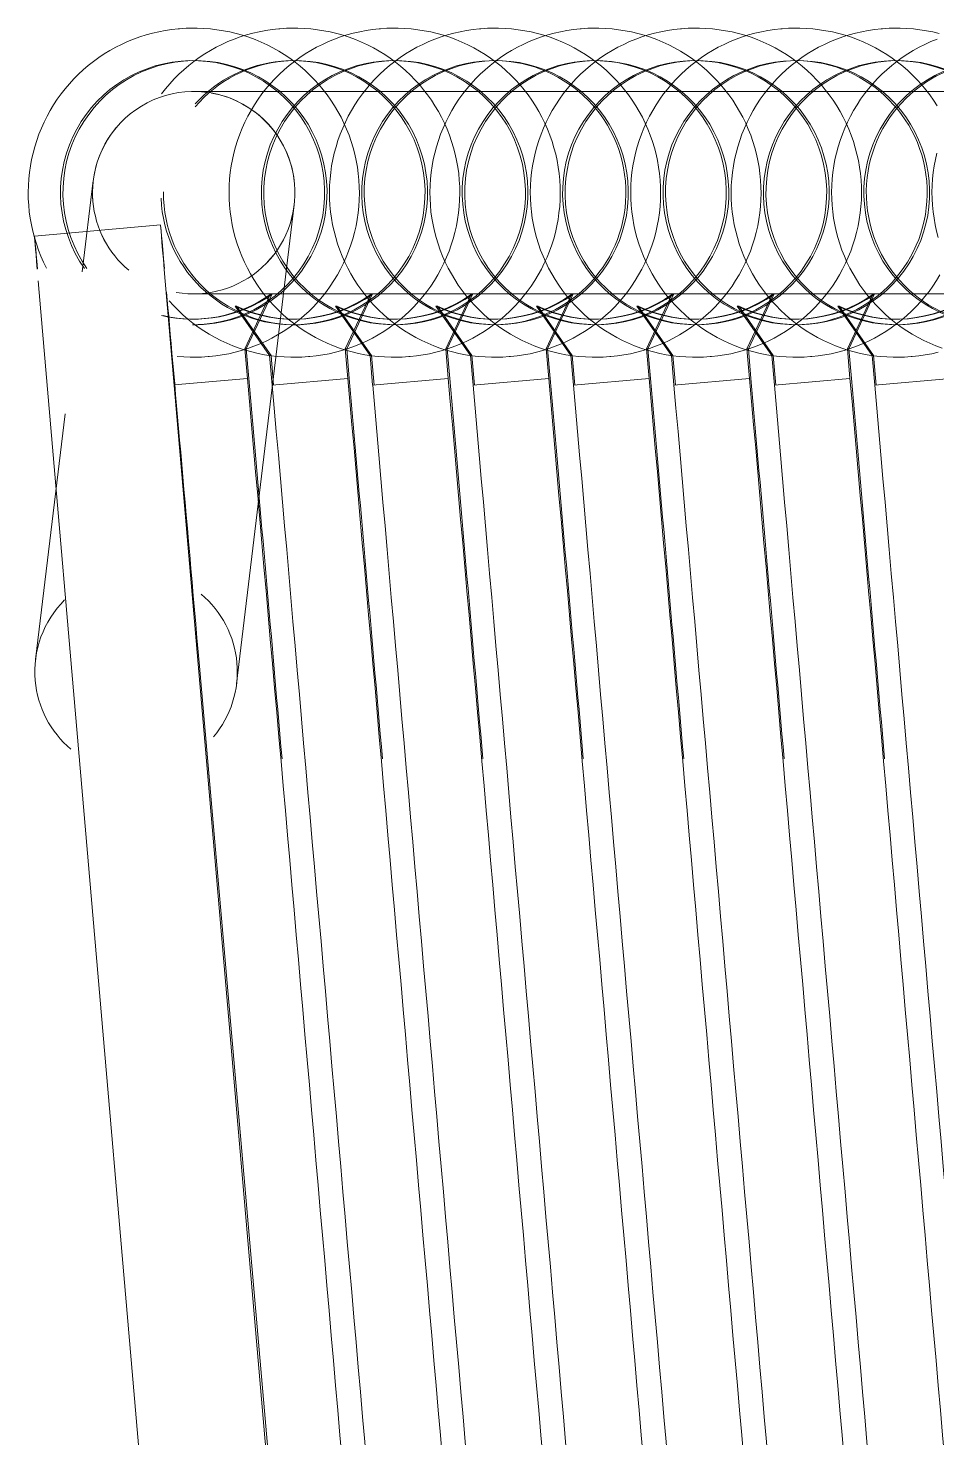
# Model space of a CAD drawing. Header units: metres. Extents: x 4238 to 4687, y -1 to 29.
# Drawn here: x 4322.8774 to 4322.9133, y 16.8754 to 16.9311 of the extents above; entities that cross this region are included whole.
import ezdxf

# ---------------------------------------------------------------- set-up
doc = ezdxf.new("R2010")
doc.units = ezdxf.units.M
doc.layers.add('Q-SPCQ', color=91, linetype='Continuous', lineweight=5)

# ---------------------------------------------------------------- blocks, each defined once
blk = doc.blocks.new('Static Line_Sayfa_Metal Deck_Pan Mount - Up to 15 _ pitch - Max 2 Users-1847625-SECTION - GRIDS C4-C5')
at = {"layer": 'Q-SPCQ'}
for p, q in [((4322.883984, 16.931147), (4322.883896, 16.931147)), ((4322.887952, 16.931147), (4322.887864, 16.931147)), ((4322.891921, 16.931147), (4322.891833, 16.931147)), ((4322.895889, 16.931147), (4322.895801, 16.931147)), ((4322.899857, 16.931147), (4322.899769, 16.931147)), ((4322.903826, 16.931147), (4322.903738, 16.931147)), ((4322.907794, 16.931147), (4322.907706, 16.931147)), ((4322.911762, 16.931147), (4322.911675, 16.931147)), ((4322.93553, 16.928647), (4322.883939, 16.928647)), ((4322.879969, 16.925126), (4322.879534, 16.921523)), ((4322.88563, 16.905241), (4322.887911, 16.924168)), ((4322.882626, 16.923371), (4322.877645, 16.922935)), ((4322.882775, 16.921606), (4322.886747, 16.875448)), ((4322.881766, 16.875012), (4322.877794, 16.92117)), ((4322.883939, 16.920647), (4322.93553, 16.920647)), ((4322.885958, 16.918474), (4322.886962, 16.920628)), ((4322.887018, 16.920628), (4322.886013, 16.918474)), ((4322.887018, 16.920628), (4322.886962, 16.920628)), ((4322.889926, 16.918474), (4322.890931, 16.920628)), ((4322.890986, 16.920628), (4322.889982, 16.918474)), ((4322.890986, 16.920628), (4322.890931, 16.920628)), ((4322.893895, 16.918474), (4322.894899, 16.920628)), ((4322.894954, 16.920628), (4322.89395, 16.918474)), ((4322.894954, 16.920628), (4322.894899, 16.920628)), ((4322.897863, 16.918474), (4322.898867, 16.920628)), ((4322.898923, 16.920628), (4322.897919, 16.918474)), ((4322.898923, 16.920628), (4322.898867, 16.920628)), ((4322.901831, 16.918474), (4322.902836, 16.920628)), ((4322.902891, 16.920628), (4322.901887, 16.918474)), ((4322.902891, 16.920628), (4322.902836, 16.920628)), ((4322.9058, 16.918474), (4322.906804, 16.920628)), ((4322.90686, 16.920628), (4322.905855, 16.918474)), ((4322.90686, 16.920628), (4322.906804, 16.920628)), ((4322.909768, 16.918474), (4322.910773, 16.920628)), ((4322.910828, 16.920628), (4322.909824, 16.918474)), ((4322.910828, 16.920628), (4322.910773, 16.920628)), ((4322.885575, 16.920159), (4322.886938, 16.918212)), ((4322.88563, 16.920159), (4322.885575, 16.920159)), ((4322.886993, 16.918212), (4322.88563, 16.920159)), ((4322.889543, 16.920159), (4322.890906, 16.918212)), ((4322.889598, 16.920159), (4322.889543, 16.920159)), ((4322.890962, 16.918212), (4322.889598, 16.920159)), ((4322.893511, 16.920159), (4322.894875, 16.918212)), ((4322.893567, 16.920159), (4322.893511, 16.920159)), ((4322.89493, 16.918212), (4322.893567, 16.920159)), ((4322.89748, 16.920159), (4322.898843, 16.918212)), ((4322.897535, 16.920159), (4322.89748, 16.920159)), ((4322.898898, 16.918212), (4322.897535, 16.920159)), ((4322.901448, 16.920159), (4322.902811, 16.918212)), ((4322.901504, 16.920159), (4322.901448, 16.920159)), ((4322.902867, 16.918212), (4322.901504, 16.920159)), ((4322.905417, 16.920159), (4322.90678, 16.918212)), ((4322.905472, 16.920159), (4322.905417, 16.920159)), ((4322.906835, 16.918212), (4322.905472, 16.920159)), ((4322.909385, 16.920159), (4322.910748, 16.918212)), ((4322.90944, 16.920159), (4322.909385, 16.920159)), ((4322.910803, 16.918212), (4322.90944, 16.920159)), ((4322.883896, 16.918147), (4322.883984, 16.918147)), ((4322.88606, 16.917306), (4322.885958, 16.918474)), ((4322.886013, 16.918474), (4322.885958, 16.918474)), ((4322.886013, 16.918474), (4322.886115, 16.917306)), ((4322.886938, 16.918212), (4322.88704, 16.917045)), ((4322.886993, 16.918212), (4322.886938, 16.918212)), ((4322.887095, 16.917045), (4322.886993, 16.918212)), ((4322.887864, 16.918147), (4322.887952, 16.918147)), ((4322.890028, 16.917306), (4322.889926, 16.918474)), ((4322.889982, 16.918474), (4322.889926, 16.918474)), ((4322.889982, 16.918474), (4322.890084, 16.917306)), ((4322.890906, 16.918212), (4322.891008, 16.917045)), ((4322.890962, 16.918212), (4322.890906, 16.918212)), ((4322.891064, 16.917045), (4322.890962, 16.918212)), ((4322.891833, 16.918147), (4322.891921, 16.918147)), ((4322.893997, 16.917306), (4322.893895, 16.918474)), ((4322.89395, 16.918474), (4322.893895, 16.918474)), ((4322.89395, 16.918474), (4322.894052, 16.917306)), ((4322.894875, 16.918212), (4322.894977, 16.917045)), ((4322.89493, 16.918212), (4322.894875, 16.918212)), ((4322.895032, 16.917045), (4322.89493, 16.918212)), ((4322.895801, 16.918147), (4322.895889, 16.918147)), ((4322.897965, 16.917306), (4322.897863, 16.918474)), ((4322.897919, 16.918474), (4322.897863, 16.918474)), ((4322.897919, 16.918474), (4322.898021, 16.917306)), ((4322.898843, 16.918212), (4322.898945, 16.917045)), ((4322.898898, 16.918212), (4322.898843, 16.918212)), ((4322.899, 16.917045), (4322.898898, 16.918212)), ((4322.899769, 16.918147), (4322.899857, 16.918147)), ((4322.901934, 16.917306), (4322.901831, 16.918474)), ((4322.901887, 16.918474), (4322.901831, 16.918474)), ((4322.901887, 16.918474), (4322.901989, 16.917306)), ((4322.902811, 16.918212), (4322.902913, 16.917045)), ((4322.902867, 16.918212), (4322.902811, 16.918212)), ((4322.902969, 16.917045), (4322.902867, 16.918212)), ((4322.903738, 16.918147), (4322.903826, 16.918147)), ((4322.905902, 16.917306), (4322.9058, 16.918474)), ((4322.905855, 16.918474), (4322.9058, 16.918474)), ((4322.905855, 16.918474), (4322.905957, 16.917306)), ((4322.90678, 16.918212), (4322.906882, 16.917045)), ((4322.906835, 16.918212), (4322.90678, 16.918212)), ((4322.906937, 16.917045), (4322.906835, 16.918212)), ((4322.907706, 16.918147), (4322.907794, 16.918147)), ((4322.90987, 16.917306), (4322.909768, 16.918474)), ((4322.909824, 16.918474), (4322.909768, 16.918474)), ((4322.909824, 16.918474), (4322.909926, 16.917306)), ((4322.910748, 16.918212), (4322.91085, 16.917045)), ((4322.910803, 16.918212), (4322.910748, 16.918212)), ((4322.910906, 16.917045), (4322.910803, 16.918212)), ((4322.911675, 16.918147), (4322.911762, 16.918147)), ((4322.883166, 16.917053), (4322.88606, 16.917306)), ((4322.88704, 16.917045), (4322.890028, 16.917306)), ((4322.891008, 16.917045), (4322.893997, 16.917306)), ((4322.894977, 16.917045), (4322.897965, 16.917306)), ((4322.898945, 16.917045), (4322.901934, 16.917306)), ((4322.902913, 16.917045), (4322.905902, 16.917306)), ((4322.906882, 16.917045), (4322.90987, 16.917306)), ((4322.91085, 16.917045), (4322.913839, 16.917306)), ((4322.878857, 16.915904), (4322.877688, 16.906198)), ((4322.888564, 16.855629), (4322.884163, 16.905937))]:
    blk.add_line(p, q, dxfattribs=at)
at = {"layer": 'Q-SPCQ', "flags": 128}
for points in [[(4322.883329, 16.931122), (4322.883071, 16.931094), (4322.882814, 16.931056), (4322.882558, 16.931008), (4322.882305, 16.930949), (4322.882054, 16.930881), (4322.881806, 16.930802), (4322.881562, 16.930714), (4322.881321, 16.930615), (4322.881085, 16.930508), (4322.880853, 16.930391), (4322.880625, 16.930264), (4322.880403, 16.930129), (4322.880187, 16.929985), (4322.879976, 16.929832), (4322.879772, 16.929671), (4322.879574, 16.929502), (4322.879384, 16.929326), (4322.8792, 16.929142), (4322.879024, 16.92895), (4322.878856, 16.928752), (4322.878696, 16.928547), (4322.878544, 16.928336), (4322.878401, 16.928119), (4322.878266, 16.927897), (4322.878141, 16.927669), (4322.878025, 16.927436), (4322.877918, 16.927199), (4322.877821, 16.926958), (4322.877733, 16.926713), (4322.877655, 16.926465), (4322.877588, 16.926214), (4322.87753, 16.925961), (4322.877483, 16.925705), (4322.877445, 16.925448), (4322.877419, 16.925189), (4322.877402, 16.92493), (4322.877396, 16.92467), (4322.8774, 16.92441), (4322.877415, 16.92415), (4322.87744, 16.923892), (4322.877475, 16.923634), (4322.877521, 16.923378), (4322.877577, 16.923124), (4322.877643, 16.922873), (4322.877719, 16.922624), (4322.877805, 16.922379), (4322.8779, 16.922137), (4322.878005, 16.921899), (4322.87812, 16.921666)], [(4322.887298, 16.931122), (4322.887039, 16.931094), (4322.886782, 16.931056), (4322.886527, 16.931008), (4322.886273, 16.930949), (4322.886023, 16.930881), (4322.885775, 16.930802), (4322.88553, 16.930714), (4322.88529, 16.930615), (4322.885053, 16.930508), (4322.884821, 16.930391), (4322.884594, 16.930264), (4322.884372, 16.930129), (4322.884155, 16.929985), (4322.883945, 16.929832), (4322.88374, 16.929671), (4322.883543, 16.929502), (4322.883352, 16.929326), (4322.883169, 16.929142), (4322.882993, 16.92895), (4322.882825, 16.928752), (4322.882664, 16.928547)], [(4322.883896, 16.931147), (4322.883636, 16.931142), (4322.883376, 16.931126), (4322.883329, 16.931122)], [(4322.88455, 16.918172), (4322.884809, 16.9182), (4322.885066, 16.918238), (4322.885321, 16.918286), (4322.885575, 16.918345), (4322.885825, 16.918413), (4322.886073, 16.918492), (4322.886318, 16.918581), (4322.886558, 16.918679), (4322.886795, 16.918786), (4322.887027, 16.918904), (4322.887254, 16.91903), (4322.887476, 16.919165), (4322.887693, 16.919309), (4322.887903, 16.919462), (4322.888108, 16.919623), (4322.888305, 16.919792), (4322.888496, 16.919968), (4322.888679, 16.920152), (4322.888855, 16.920344), (4322.889024, 16.920542), (4322.889184, 16.920747), (4322.889335, 16.920958), (4322.889479, 16.921175), (4322.889613, 16.921397), (4322.889739, 16.921625), (4322.889855, 16.921858), (4322.889962, 16.922095), (4322.890059, 16.922336), (4322.890147, 16.922581), (4322.890224, 16.922829), (4322.890292, 16.92308), (4322.89035, 16.923333), (4322.890397, 16.923589), (4322.890434, 16.923846), (4322.890461, 16.924105), (4322.890478, 16.924364), (4322.890484, 16.924624), (4322.890479, 16.924884), (4322.890465, 16.925144), (4322.89044, 16.925402), (4322.890404, 16.92566), (4322.890359, 16.925916), (4322.890303, 16.92617), (4322.890237, 16.926421), (4322.890161, 16.92667), (4322.890075, 16.926915), (4322.88998, 16.927157), (4322.889874, 16.927395), (4322.88976, 16.927628), (4322.889636, 16.927857), (4322.889503, 16.92808), (4322.889361, 16.928298), (4322.889211, 16.92851), (4322.889052, 16.928716), (4322.888886, 16.928916), (4322.888711, 16.929108), (4322.888529, 16.929294), (4322.888339, 16.929472), (4322.888143, 16.929642), (4322.88794, 16.929805), (4322.88773, 16.929959), (4322.887515, 16.930104), (4322.887294, 16.930241), (4322.887068, 16.930369), (4322.886836, 16.930488), (4322.8866, 16.930597), (4322.88636, 16.930697), (4322.886117, 16.930787), (4322.885869, 16.930868), (4322.885619, 16.930938), (4322.885366, 16.930998), (4322.885111, 16.931049), (4322.884854, 16.931088), (4322.884596, 16.931118), (4322.884337, 16.931137), (4322.884077, 16.931146), (4322.883984, 16.931147)], [(4322.891266, 16.931122), (4322.891008, 16.931094), (4322.89075, 16.931056), (4322.890495, 16.931008), (4322.890242, 16.930949), (4322.889991, 16.930881), (4322.889743, 16.930802), (4322.889499, 16.930714), (4322.889258, 16.930615), (4322.889021, 16.930508), (4322.888789, 16.930391), (4322.888562, 16.930264), (4322.88834, 16.930129), (4322.888124, 16.929985), (4322.887913, 16.929832), (4322.887709, 16.929671), (4322.887511, 16.929502), (4322.887321, 16.929326), (4322.887137, 16.929142), (4322.886961, 16.92895), (4322.886793, 16.928752), (4322.886633, 16.928547), (4322.886481, 16.928336), (4322.886338, 16.928119), (4322.886203, 16.927897), (4322.886078, 16.927669), (4322.885962, 16.927436), (4322.885855, 16.927199), (4322.885757, 16.926958), (4322.88567, 16.926713), (4322.885592, 16.926465), (4322.885524, 16.926214), (4322.885467, 16.925961), (4322.885419, 16.925705), (4322.885382, 16.925448), (4322.885355, 16.925189), (4322.885339, 16.92493), (4322.885333, 16.92467), (4322.885337, 16.92441), (4322.885352, 16.92415), (4322.885377, 16.923892), (4322.885412, 16.923634), (4322.885458, 16.923378), (4322.885514, 16.923124), (4322.885579, 16.922873), (4322.885655, 16.922624), (4322.885741, 16.922379), (4322.885837, 16.922137), (4322.885942, 16.921899), (4322.886057, 16.921666), (4322.88618, 16.921437), (4322.886313, 16.921214), (4322.886455, 16.920996), (4322.886605, 16.920784), (4322.886764, 16.920578), (4322.886931, 16.920378), (4322.887105, 16.920186), (4322.887288, 16.92), (4322.887477, 16.919822), (4322.887674, 16.919652), (4322.887877, 16.91949), (4322.888086, 16.919335), (4322.888301, 16.91919), (4322.888522, 16.919053), (4322.888749, 16.918925), (4322.88898, 16.918806), (4322.889216, 16.918697), (4322.889456, 16.918597), (4322.8897, 16.918507), (4322.889947, 16.918427), (4322.890197, 16.918356), (4322.89045, 16.918296), (4322.890705, 16.918246), (4322.890962, 16.918206), (4322.89122, 16.918176), (4322.89148, 16.918157), (4322.89174, 16.918148), (4322.891833, 16.918147)], [(4322.887864, 16.931147), (4322.887604, 16.931142), (4322.887345, 16.931126), (4322.887298, 16.931122)], [(4322.888519, 16.918172), (4322.888777, 16.9182), (4322.889034, 16.918238), (4322.88929, 16.918286), (4322.889543, 16.918345), (4322.889794, 16.918413), (4322.890042, 16.918492), (4322.890286, 16.918581), (4322.890527, 16.918679), (4322.890763, 16.918786), (4322.890996, 16.918904), (4322.891223, 16.91903), (4322.891445, 16.919165), (4322.891661, 16.919309), (4322.891872, 16.919462), (4322.892076, 16.919623), (4322.892274, 16.919792), (4322.892464, 16.919968), (4322.892648, 16.920152), (4322.892824, 16.920344), (4322.892992, 16.920542), (4322.893152, 16.920747), (4322.893304, 16.920958), (4322.893447, 16.921175), (4322.893582, 16.921397), (4322.893707, 16.921625), (4322.893823, 16.921858), (4322.89393, 16.922095), (4322.894027, 16.922336), (4322.894115, 16.922581), (4322.894193, 16.922829), (4322.89426, 16.92308), (4322.894318, 16.923333), (4322.894365, 16.923589), (4322.894403, 16.923846), (4322.894429, 16.924105), (4322.894446, 16.924364), (4322.894452, 16.924624), (4322.894448, 16.924884), (4322.894433, 16.925144), (4322.894408, 16.925402), (4322.894373, 16.92566), (4322.894327, 16.925916), (4322.894271, 16.92617), (4322.894205, 16.926421), (4322.894129, 16.92667), (4322.894044, 16.926915), (4322.893948, 16.927157), (4322.893843, 16.927395), (4322.893728, 16.927628), (4322.893604, 16.927857), (4322.893471, 16.92808), (4322.89333, 16.928298), (4322.893179, 16.92851), (4322.893021, 16.928716), (4322.892854, 16.928916), (4322.892679, 16.929108), (4322.892497, 16.929294), (4322.892308, 16.929472), (4322.892111, 16.929642), (4322.891908, 16.929805), (4322.891699, 16.929959), (4322.891483, 16.930104), (4322.891262, 16.930241), (4322.891036, 16.930369), (4322.890805, 16.930488), (4322.890569, 16.930597), (4322.890329, 16.930697), (4322.890085, 16.930787), (4322.889838, 16.930868), (4322.889587, 16.930938), (4322.889335, 16.930998), (4322.88908, 16.931049), (4322.888823, 16.931088), (4322.888564, 16.931118), (4322.888305, 16.931137), (4322.888045, 16.931146), (4322.887952, 16.931147)], [(4322.895235, 16.931122), (4322.894976, 16.931094), (4322.894719, 16.931056), (4322.894463, 16.931008), (4322.89421, 16.930949), (4322.893959, 16.930881), (4322.893712, 16.930802), (4322.893467, 16.930714), (4322.893226, 16.930615), (4322.89299, 16.930508), (4322.892758, 16.930391), (4322.89253, 16.930264), (4322.892308, 16.930129), (4322.892092, 16.929985), (4322.891881, 16.929832), (4322.891677, 16.929671), (4322.89148, 16.929502), (4322.891289, 16.929326), (4322.891105, 16.929142), (4322.890929, 16.92895), (4322.890761, 16.928752), (4322.890601, 16.928547), (4322.890449, 16.928336), (4322.890306, 16.928119), (4322.890172, 16.927897), (4322.890046, 16.927669), (4322.88993, 16.927436), (4322.889823, 16.927199), (4322.889726, 16.926958), (4322.889638, 16.926713), (4322.889561, 16.926465), (4322.889493, 16.926214), (4322.889435, 16.925961), (4322.889388, 16.925705), (4322.889351, 16.925448), (4322.889324, 16.925189), (4322.889307, 16.92493), (4322.889301, 16.92467), (4322.889305, 16.92441), (4322.88932, 16.92415), (4322.889345, 16.923892), (4322.88938, 16.923634), (4322.889426, 16.923378), (4322.889482, 16.923124), (4322.889548, 16.922873), (4322.889624, 16.922624), (4322.88971, 16.922379), (4322.889805, 16.922137), (4322.88991, 16.921899), (4322.890025, 16.921666), (4322.890149, 16.921437), (4322.890282, 16.921214), (4322.890423, 16.920996), (4322.890574, 16.920784), (4322.890732, 16.920578), (4322.890899, 16.920378), (4322.891074, 16.920186), (4322.891256, 16.92), (4322.891445, 16.919822), (4322.891642, 16.919652), (4322.891845, 16.91949), (4322.892054, 16.919335), (4322.89227, 16.91919), (4322.892491, 16.919053), (4322.892717, 16.918925), (4322.892948, 16.918806), (4322.893184, 16.918697), (4322.893424, 16.918597), (4322.893668, 16.918507), (4322.893915, 16.918427), (4322.894166, 16.918356), (4322.894419, 16.918296), (4322.894674, 16.918246), (4322.894931, 16.918206), (4322.895189, 16.918176), (4322.895448, 16.918157), (4322.895708, 16.918148), (4322.895801, 16.918147)], [(4322.891833, 16.931147), (4322.891573, 16.931142), (4322.891313, 16.931126), (4322.891266, 16.931122)], [(4322.892487, 16.918172), (4322.892746, 16.9182), (4322.893003, 16.918238), (4322.893258, 16.918286), (4322.893511, 16.918345), (4322.893762, 16.918413), (4322.89401, 16.918492), (4322.894254, 16.918581), (4322.894495, 16.918679), (4322.894732, 16.918786), (4322.894964, 16.918904), (4322.895191, 16.91903), (4322.895413, 16.919165), (4322.89563, 16.919309), (4322.89584, 16.919462), (4322.896044, 16.919623), (4322.896242, 16.919792), (4322.896433, 16.919968), (4322.896616, 16.920152), (4322.896792, 16.920344), (4322.89696, 16.920542), (4322.89712, 16.920747), (4322.897272, 16.920958), (4322.897415, 16.921175), (4322.89755, 16.921397), (4322.897675, 16.921625), (4322.897792, 16.921858), (4322.897898, 16.922095), (4322.897996, 16.922336), (4322.898083, 16.922581), (4322.898161, 16.922829), (4322.898229, 16.92308), (4322.898286, 16.923333), (4322.898334, 16.923589), (4322.898371, 16.923846), (4322.898398, 16.924105), (4322.898414, 16.924364), (4322.89842, 16.924624), (4322.898416, 16.924884), (4322.898402, 16.925144), (4322.898376, 16.925402), (4322.898341, 16.92566), (4322.898295, 16.925916), (4322.89824, 16.92617), (4322.898174, 16.926421), (4322.898098, 16.92667), (4322.898012, 16.926915), (4322.897916, 16.927157), (4322.897811, 16.927395), (4322.897697, 16.927628), (4322.897573, 16.927857), (4322.89744, 16.92808), (4322.897298, 16.928298), (4322.897148, 16.92851), (4322.896989, 16.928716), (4322.896822, 16.928916), (4322.896648, 16.929108), (4322.896466, 16.929294), (4322.896276, 16.929472), (4322.89608, 16.929642), (4322.895877, 16.929805), (4322.895667, 16.929959), (4322.895452, 16.930104), (4322.895231, 16.930241), (4322.895004, 16.930369), (4322.894773, 16.930488), (4322.894537, 16.930597), (4322.894297, 16.930697), (4322.894053, 16.930787), (4322.893806, 16.930868), (4322.893556, 16.930938), (4322.893303, 16.930998), (4322.893048, 16.931049), (4322.892791, 16.931088), (4322.892533, 16.931118), (4322.892273, 16.931137), (4322.892014, 16.931146), (4322.891921, 16.931147)], [(4322.899203, 16.931122), (4322.898944, 16.931094), (4322.898687, 16.931056), (4322.898432, 16.931008), (4322.898179, 16.930949), (4322.897928, 16.930881), (4322.89768, 16.930802), (4322.897436, 16.930714), (4322.897195, 16.930615), (4322.896958, 16.930508), (4322.896726, 16.930391), (4322.896499, 16.930264), (4322.896277, 16.930129), (4322.89606, 16.929985), (4322.89585, 16.929832), (4322.895646, 16.929671), (4322.895448, 16.929502), (4322.895257, 16.929326), (4322.895074, 16.929142), (4322.894898, 16.92895), (4322.89473, 16.928752), (4322.89457, 16.928547), (4322.894418, 16.928336), (4322.894274, 16.928119), (4322.89414, 16.927897), (4322.894015, 16.927669), (4322.893898, 16.927436), (4322.893792, 16.927199), (4322.893694, 16.926958), (4322.893607, 16.926713), (4322.893529, 16.926465), (4322.893461, 16.926214), (4322.893404, 16.925961), (4322.893356, 16.925705), (4322.893319, 16.925448), (4322.893292, 16.925189), (4322.893276, 16.92493), (4322.893269, 16.92467), (4322.893274, 16.92441), (4322.893288, 16.92415), (4322.893313, 16.923892), (4322.893349, 16.923634), (4322.893394, 16.923378), (4322.89345, 16.923124), (4322.893516, 16.922873), (4322.893592, 16.922624), (4322.893678, 16.922379), (4322.893774, 16.922137), (4322.893879, 16.921899), (4322.893993, 16.921666), (4322.894117, 16.921437), (4322.89425, 16.921214), (4322.894392, 16.920996), (4322.894542, 16.920784), (4322.894701, 16.920578), (4322.894868, 16.920378), (4322.895042, 16.920186), (4322.895224, 16.92), (4322.895414, 16.919822), (4322.89561, 16.919652), (4322.895813, 16.91949), (4322.896023, 16.919335), (4322.896238, 16.91919), (4322.896459, 16.919053), (4322.896686, 16.918925), (4322.896917, 16.918806), (4322.897153, 16.918697), (4322.897393, 16.918597), (4322.897637, 16.918507), (4322.897884, 16.918427), (4322.898134, 16.918356), (4322.898387, 16.918296), (4322.898642, 16.918246), (4322.898899, 16.918206), (4322.899157, 16.918176), (4322.899416, 16.918157), (4322.899676, 16.918148), (4322.899769, 16.918147)], [(4322.895801, 16.931147), (4322.895541, 16.931142), (4322.895282, 16.931126), (4322.895235, 16.931122)], [(4322.896455, 16.918172), (4322.896714, 16.9182), (4322.896971, 16.918238), (4322.897227, 16.918286), (4322.89748, 16.918345), (4322.897731, 16.918413), (4322.897978, 16.918492), (4322.898223, 16.918581), (4322.898464, 16.918679), (4322.8987, 16.918786), (4322.898932, 16.918904), (4322.89916, 16.91903), (4322.899382, 16.919165), (4322.899598, 16.919309), (4322.899808, 16.919462), (4322.900013, 16.919623), (4322.90021, 16.919792), (4322.900401, 16.919968), (4322.900585, 16.920152), (4322.90076, 16.920344), (4322.900929, 16.920542), (4322.901089, 16.920747), (4322.901241, 16.920958), (4322.901384, 16.921175), (4322.901518, 16.921397), (4322.901644, 16.921625), (4322.90176, 16.921858), (4322.901867, 16.922095), (4322.901964, 16.922336), (4322.902052, 16.922581), (4322.902129, 16.922829), (4322.902197, 16.92308), (4322.902255, 16.923333), (4322.902302, 16.923589), (4322.902339, 16.923846), (4322.902366, 16.924105), (4322.902383, 16.924364), (4322.902389, 16.924624), (4322.902385, 16.924884), (4322.90237, 16.925144), (4322.902345, 16.925402), (4322.90231, 16.92566), (4322.902264, 16.925916), (4322.902208, 16.92617), (4322.902142, 16.926421), (4322.902066, 16.92667), (4322.90198, 16.926915), (4322.901885, 16.927157), (4322.90178, 16.927395), (4322.901665, 16.927628), (4322.901541, 16.927857), (4322.901408, 16.92808), (4322.901267, 16.928298), (4322.901116, 16.92851), (4322.900958, 16.928716), (4322.900791, 16.928916), (4322.900616, 16.929108), (4322.900434, 16.929294), (4322.900244, 16.929472), (4322.900048, 16.929642), (4322.899845, 16.929805), (4322.899636, 16.929959), (4322.89942, 16.930104), (4322.899199, 16.930241), (4322.898973, 16.930369), (4322.898741, 16.930488), (4322.898506, 16.930597), (4322.898266, 16.930697), (4322.898022, 16.930787), (4322.897775, 16.930868), (4322.897524, 16.930938), (4322.897271, 16.930998), (4322.897016, 16.931049), (4322.896759, 16.931088), (4322.896501, 16.931118), (4322.896242, 16.931137), (4322.895982, 16.931146), (4322.895889, 16.931147)], [(4322.903171, 16.931122), (4322.902913, 16.931094), (4322.902656, 16.931056), (4322.9024, 16.931008), (4322.902147, 16.930949), (4322.901896, 16.930881), (4322.901648, 16.930802), (4322.901404, 16.930714), (4322.901163, 16.930615), (4322.900927, 16.930508), (4322.900694, 16.930391), (4322.900467, 16.930264), (4322.900245, 16.930129), (4322.900029, 16.929985), (4322.899818, 16.929832), (4322.899614, 16.929671), (4322.899416, 16.929502), (4322.899226, 16.929326), (4322.899042, 16.929142), (4322.898866, 16.92895), (4322.898698, 16.928752), (4322.898538, 16.928547), (4322.898386, 16.928336), (4322.898243, 16.928119), (4322.898108, 16.927897), (4322.897983, 16.927669), (4322.897867, 16.927436), (4322.89776, 16.927199), (4322.897663, 16.926958), (4322.897575, 16.926713), (4322.897497, 16.926465), (4322.89743, 16.926214), (4322.897372, 16.925961), (4322.897325, 16.925705), (4322.897287, 16.925448), (4322.89726, 16.925189), (4322.897244, 16.92493), (4322.897238, 16.92467), (4322.897242, 16.92441), (4322.897257, 16.92415), (4322.897282, 16.923892), (4322.897317, 16.923634), (4322.897363, 16.923378), (4322.897419, 16.923124), (4322.897485, 16.922873), (4322.897561, 16.922624), (4322.897646, 16.922379), (4322.897742, 16.922137), (4322.897847, 16.921899), (4322.897962, 16.921666), (4322.898086, 16.921437), (4322.898219, 16.921214), (4322.89836, 16.920996), (4322.898511, 16.920784), (4322.898669, 16.920578), (4322.898836, 16.920378), (4322.899011, 16.920186), (4322.899193, 16.92), (4322.899382, 16.919822), (4322.899579, 16.919652), (4322.899782, 16.91949), (4322.899991, 16.919335), (4322.900207, 16.91919), (4322.900428, 16.919053), (4322.900654, 16.918925), (4322.900885, 16.918806), (4322.901121, 16.918697), (4322.901361, 16.918597), (4322.901605, 16.918507), (4322.901852, 16.918427), (4322.902102, 16.918356), (4322.902355, 16.918296), (4322.90261, 16.918246), (4322.902867, 16.918206), (4322.903126, 16.918176), (4322.903385, 16.918157), (4322.903645, 16.918148), (4322.903738, 16.918147)], [(4322.899769, 16.931147), (4322.899509, 16.931142), (4322.89925, 16.931126), (4322.899203, 16.931122)], [(4322.900424, 16.918172), (4322.900682, 16.9182), (4322.900939, 16.918238), (4322.901195, 16.918286), (4322.901448, 16.918345), (4322.901699, 16.918413), (4322.901947, 16.918492), (4322.902191, 16.918581), (4322.902432, 16.918679), (4322.902669, 16.918786), (4322.902901, 16.918904), (4322.903128, 16.91903), (4322.90335, 16.919165), (4322.903566, 16.919309), (4322.903777, 16.919462), (4322.903981, 16.919623), (4322.904179, 16.919792), (4322.904369, 16.919968), (4322.904553, 16.920152), (4322.904729, 16.920344), (4322.904897, 16.920542), (4322.905057, 16.920747), (4322.905209, 16.920958), (4322.905352, 16.921175), (4322.905487, 16.921397), (4322.905612, 16.921625), (4322.905728, 16.921858), (4322.905835, 16.922095), (4322.905933, 16.922336), (4322.90602, 16.922581), (4322.906098, 16.922829), (4322.906165, 16.92308), (4322.906223, 16.923333), (4322.906271, 16.923589), (4322.906308, 16.923846), (4322.906335, 16.924105), (4322.906351, 16.924364), (4322.906357, 16.924624), (4322.906353, 16.924884), (4322.906338, 16.925144), (4322.906313, 16.925402), (4322.906278, 16.92566), (4322.906232, 16.925916), (4322.906176, 16.92617), (4322.90611, 16.926421), (4322.906035, 16.92667), (4322.905949, 16.926915), (4322.905853, 16.927157), (4322.905748, 16.927395), (4322.905633, 16.927628), (4322.905509, 16.927857), (4322.905377, 16.92808), (4322.905235, 16.928298), (4322.905085, 16.92851), (4322.904926, 16.928716), (4322.904759, 16.928916), (4322.904585, 16.929108), (4322.904402, 16.929294), (4322.904213, 16.929472), (4322.904016, 16.929642), (4322.903813, 16.929805), (4322.903604, 16.929959), (4322.903389, 16.930104), (4322.903167, 16.930241), (4322.902941, 16.930369), (4322.90271, 16.930488), (4322.902474, 16.930597), (4322.902234, 16.930697), (4322.90199, 16.930787), (4322.901743, 16.930868), (4322.901493, 16.930938), (4322.90124, 16.930998), (4322.900985, 16.931049), (4322.900728, 16.931088), (4322.90047, 16.931118), (4322.90021, 16.931137), (4322.89995, 16.931146), (4322.899857, 16.931147)], [(4322.90714, 16.931122), (4322.906881, 16.931094), (4322.906624, 16.931056), (4322.906369, 16.931008), (4322.906115, 16.930949), (4322.905865, 16.930881), (4322.905617, 16.930802), (4322.905372, 16.930714), (4322.905132, 16.930615), (4322.904895, 16.930508), (4322.904663, 16.930391), (4322.904436, 16.930264), (4322.904214, 16.930129), (4322.903997, 16.929985), (4322.903787, 16.929832), (4322.903582, 16.929671), (4322.903385, 16.929502), (4322.903194, 16.929326), (4322.903011, 16.929142), (4322.902835, 16.92895), (4322.902666, 16.928752), (4322.902506, 16.928547), (4322.902355, 16.928336), (4322.902211, 16.928119), (4322.902077, 16.927897), (4322.901951, 16.927669), (4322.901835, 16.927436), (4322.901728, 16.927199), (4322.901631, 16.926958), (4322.901543, 16.926713), (4322.901466, 16.926465), (4322.901398, 16.926214), (4322.90134, 16.925961), (4322.901293, 16.925705), (4322.901256, 16.925448), (4322.901229, 16.925189), (4322.901212, 16.92493), (4322.901206, 16.92467), (4322.901211, 16.92441), (4322.901225, 16.92415), (4322.90125, 16.923892), (4322.901286, 16.923634), (4322.901331, 16.923378), (4322.901387, 16.923124), (4322.901453, 16.922873), (4322.901529, 16.922624), (4322.901615, 16.922379), (4322.90171, 16.922137), (4322.901816, 16.921899), (4322.90193, 16.921666), (4322.902054, 16.921437), (4322.902187, 16.921214), (4322.902329, 16.920996), (4322.902479, 16.920784), (4322.902638, 16.920578), (4322.902804, 16.920378), (4322.902979, 16.920186), (4322.903161, 16.92), (4322.903351, 16.919822), (4322.903547, 16.919652), (4322.90375, 16.91949), (4322.90396, 16.919335), (4322.904175, 16.91919), (4322.904396, 16.919053), (4322.904622, 16.918925), (4322.904854, 16.918806), (4322.905089, 16.918697), (4322.90533, 16.918597), (4322.905573, 16.918507), (4322.905821, 16.918427), (4322.906071, 16.918356), (4322.906324, 16.918296), (4322.906579, 16.918246), (4322.906836, 16.918206), (4322.907094, 16.918176), (4322.907353, 16.918157), (4322.907613, 16.918148), (4322.907706, 16.918147)], [(4322.903738, 16.931147), (4322.903478, 16.931142), (4322.903218, 16.931126), (4322.903171, 16.931122)], [(4322.904392, 16.918172), (4322.904651, 16.9182), (4322.904908, 16.918238), (4322.905163, 16.918286), (4322.905417, 16.918345), (4322.905667, 16.918413), (4322.905915, 16.918492), (4322.90616, 16.918581), (4322.9064, 16.918679), (4322.906637, 16.918786), (4322.906869, 16.918904), (4322.907096, 16.91903), (4322.907318, 16.919165), (4322.907535, 16.919309), (4322.907745, 16.919462), (4322.907949, 16.919623), (4322.908147, 16.919792), (4322.908338, 16.919968), (4322.908521, 16.920152), (4322.908697, 16.920344), (4322.908865, 16.920542), (4322.909026, 16.920747), (4322.909177, 16.920958), (4322.909321, 16.921175), (4322.909455, 16.921397), (4322.909581, 16.921625), (4322.909697, 16.921858), (4322.909804, 16.922095), (4322.909901, 16.922336), (4322.909988, 16.922581), (4322.910066, 16.922829), (4322.910134, 16.92308), (4322.910192, 16.923333), (4322.910239, 16.923589), (4322.910276, 16.923846), (4322.910303, 16.924105), (4322.91032, 16.924364), (4322.910326, 16.924624), (4322.910321, 16.924884), (4322.910307, 16.925144), (4322.910282, 16.925402), (4322.910246, 16.92566), (4322.910201, 16.925916), (4322.910145, 16.92617), (4322.910079, 16.926421), (4322.910003, 16.92667), (4322.909917, 16.926915), (4322.909821, 16.927157), (4322.909716, 16.927395), (4322.909602, 16.927628), (4322.909478, 16.927857), (4322.909345, 16.92808), (4322.909203, 16.928298), (4322.909053, 16.92851), (4322.908894, 16.928716), (4322.908728, 16.928916), (4322.908553, 16.929108), (4322.908371, 16.929294), (4322.908181, 16.929472), (4322.907985, 16.929642), (4322.907782, 16.929805), (4322.907572, 16.929959), (4322.907357, 16.930104), (4322.907136, 16.930241), (4322.90691, 16.930369), (4322.906678, 16.930488), (4322.906442, 16.930597), (4322.906202, 16.930697), (4322.905959, 16.930787), (4322.905711, 16.930868), (4322.905461, 16.930938), (4322.905208, 16.930998), (4322.904953, 16.931049), (4322.904696, 16.931088), (4322.904438, 16.931118), (4322.904179, 16.931137), (4322.903919, 16.931146), (4322.903826, 16.931147)], [(4322.911108, 16.931122), (4322.91085, 16.931094), (4322.910592, 16.931056), (4322.910337, 16.931008), (4322.910084, 16.930949), (4322.909833, 16.930881), (4322.909585, 16.930802), (4322.909341, 16.930714), (4322.9091, 16.930615), (4322.908863, 16.930508), (4322.908631, 16.930391), (4322.908404, 16.930264), (4322.908182, 16.930129), (4322.907966, 16.929985), (4322.907755, 16.929832), (4322.907551, 16.929671), (4322.907353, 16.929502), (4322.907162, 16.929326), (4322.906979, 16.929142), (4322.906803, 16.92895), (4322.906635, 16.928752), (4322.906475, 16.928547), (4322.906323, 16.928336), (4322.90618, 16.928119), (4322.906045, 16.927897), (4322.90592, 16.927669), (4322.905804, 16.927436), (4322.905697, 16.927199), (4322.905599, 16.926958), (4322.905512, 16.926713), (4322.905434, 16.926465), (4322.905366, 16.926214), (4322.905309, 16.925961), (4322.905261, 16.925705), (4322.905224, 16.925448), (4322.905197, 16.925189), (4322.905181, 16.92493), (4322.905175, 16.92467), (4322.905179, 16.92441), (4322.905194, 16.92415), (4322.905219, 16.923892), (4322.905254, 16.923634), (4322.9053, 16.923378), (4322.905355, 16.923124), (4322.905421, 16.922873), (4322.905497, 16.922624), (4322.905583, 16.922379), (4322.905679, 16.922137), (4322.905784, 16.921899), (4322.905899, 16.921666), (4322.906022, 16.921437), (4322.906155, 16.921214), (4322.906297, 16.920996), (4322.906447, 16.920784), (4322.906606, 16.920578), (4322.906773, 16.920378), (4322.906947, 16.920186), (4322.90713, 16.92), (4322.907319, 16.919822), (4322.907515, 16.919652), (4322.907719, 16.91949), (4322.907928, 16.919335), (4322.908143, 16.91919), (4322.908364, 16.919053), (4322.908591, 16.918925), (4322.908822, 16.918806), (4322.909058, 16.918697), (4322.909298, 16.918597), (4322.909542, 16.918507), (4322.909789, 16.918427), (4322.910039, 16.918356), (4322.910292, 16.918296), (4322.910547, 16.918246), (4322.910804, 16.918206), (4322.911062, 16.918176), (4322.911322, 16.918157), (4322.911581, 16.918148), (4322.911675, 16.918147)], [(4322.907706, 16.931147), (4322.907446, 16.931142), (4322.907187, 16.931126), (4322.90714, 16.931122)], [(4322.908361, 16.918172), (4322.908619, 16.9182), (4322.908876, 16.918238), (4322.909132, 16.918286), (4322.909385, 16.918345), (4322.909636, 16.918413), (4322.909884, 16.918492), (4322.910128, 16.918581), (4322.910369, 16.918679), (4322.910605, 16.918786), (4322.910837, 16.918904), (4322.911065, 16.91903), (4322.911287, 16.919165), (4322.911503, 16.919309), (4322.911714, 16.919462), (4322.911918, 16.919623), (4322.912115, 16.919792), (4322.912306, 16.919968), (4322.91249, 16.920152), (4322.912666, 16.920344), (4322.912834, 16.920542), (4322.912994, 16.920747), (4322.913146, 16.920958), (4322.913289, 16.921175), (4322.913423, 16.921397)], [(4322.913313, 16.92808), (4322.913172, 16.928298), (4322.913021, 16.92851), (4322.912863, 16.928716), (4322.912696, 16.928916), (4322.912521, 16.929108), (4322.912339, 16.929294), (4322.91215, 16.929472), (4322.911953, 16.929642), (4322.91175, 16.929805), (4322.911541, 16.929959), (4322.911325, 16.930104), (4322.911104, 16.930241), (4322.910878, 16.930369), (4322.910647, 16.930488), (4322.910411, 16.930597), (4322.910171, 16.930697), (4322.909927, 16.930787), (4322.90968, 16.930868), (4322.909429, 16.930938), (4322.909177, 16.930998), (4322.908921, 16.931049), (4322.908665, 16.931088), (4322.908406, 16.931118), (4322.908147, 16.931137), (4322.907887, 16.931146), (4322.907794, 16.931147)], [(4322.913309, 16.930714), (4322.913068, 16.930615), (4322.912832, 16.930508), (4322.9126, 16.930391), (4322.912372, 16.930264), (4322.91215, 16.930129), (4322.911934, 16.929985), (4322.911723, 16.929832), (4322.911519, 16.929671), (4322.911322, 16.929502), (4322.911131, 16.929326), (4322.910947, 16.929142), (4322.910771, 16.92895), (4322.910603, 16.928752), (4322.910443, 16.928547), (4322.910291, 16.928336), (4322.910148, 16.928119), (4322.910014, 16.927897), (4322.909888, 16.927669), (4322.909772, 16.927436), (4322.909665, 16.927199), (4322.909568, 16.926958), (4322.90948, 16.926713), (4322.909402, 16.926465), (4322.909335, 16.926214), (4322.909277, 16.925961), (4322.90923, 16.925705), (4322.909193, 16.925448), (4322.909166, 16.925189), (4322.909149, 16.92493), (4322.909143, 16.92467), (4322.909147, 16.92441), (4322.909162, 16.92415), (4322.909187, 16.923892), (4322.909222, 16.923634), (4322.909268, 16.923378), (4322.909324, 16.923124), (4322.90939, 16.922873), (4322.909466, 16.922624), (4322.909552, 16.922379), (4322.909647, 16.922137), (4322.909752, 16.921899), (4322.909867, 16.921666), (4322.909991, 16.921437), (4322.910124, 16.921214), (4322.910265, 16.920996), (4322.910416, 16.920784), (4322.910574, 16.920578), (4322.910741, 16.920378), (4322.910916, 16.920186), (4322.911098, 16.92), (4322.911287, 16.919822), (4322.911484, 16.919652), (4322.911687, 16.91949), (4322.911896, 16.919335), (4322.912112, 16.91919), (4322.912333, 16.919053), (4322.912559, 16.918925), (4322.91279, 16.918806), (4322.913026, 16.918697), (4322.913266, 16.918597), (4322.91351, 16.918507)], [(4322.911675, 16.931147), (4322.911415, 16.931142), (4322.911155, 16.931126), (4322.911108, 16.931122)], [(4322.912329, 16.918172), (4322.912587, 16.9182), (4322.912845, 16.918238), (4322.9131, 16.918286), (4322.913353, 16.918345)], [(4322.913398, 16.930938), (4322.913145, 16.930998), (4322.91289, 16.931049), (4322.912633, 16.931088), (4322.912375, 16.931118), (4322.912115, 16.931137), (4322.911856, 16.931146), (4322.911762, 16.931147)], [(4322.913303, 16.926214), (4322.913246, 16.925961), (4322.913198, 16.925705), (4322.913161, 16.925448), (4322.913134, 16.925189), (4322.913118, 16.92493), (4322.913111, 16.92467), (4322.913116, 16.92441), (4322.91313, 16.92415), (4322.913155, 16.923892), (4322.913191, 16.923634), (4322.913236, 16.923378), (4322.913292, 16.923124), (4322.913358, 16.922873)], [(4322.882962, 16.920378), (4322.883137, 16.920186), (4322.883319, 16.92), (4322.883509, 16.919822), (4322.883705, 16.919652), (4322.883908, 16.91949), (4322.884118, 16.919335), (4322.884333, 16.91919), (4322.884554, 16.919053), (4322.88478, 16.918925), (4322.885012, 16.918806), (4322.885248, 16.918697), (4322.885488, 16.918597), (4322.885731, 16.918507), (4322.885979, 16.918427), (4322.886229, 16.918356), (4322.886482, 16.918296), (4322.886737, 16.918246), (4322.886994, 16.918206), (4322.887252, 16.918176), (4322.887511, 16.918157), (4322.887771, 16.918148), (4322.887864, 16.918147)], [(4322.883284, 16.918176), (4322.883543, 16.918157), (4322.883803, 16.918148), (4322.883896, 16.918147)], [(4322.883984, 16.918147), (4322.884244, 16.918152), (4322.884503, 16.918168), (4322.88455, 16.918172)], [(4322.887952, 16.918147), (4322.888212, 16.918152), (4322.888472, 16.918168), (4322.888519, 16.918172)], [(4322.891921, 16.918147), (4322.89218, 16.918152), (4322.89244, 16.918168), (4322.892487, 16.918172)], [(4322.895889, 16.918147), (4322.896149, 16.918152), (4322.896408, 16.918168), (4322.896455, 16.918172)], [(4322.899857, 16.918147), (4322.900117, 16.918152), (4322.900377, 16.918168), (4322.900424, 16.918172)], [(4322.903826, 16.918147), (4322.904086, 16.918152), (4322.904345, 16.918168), (4322.904392, 16.918172)], [(4322.907794, 16.918147), (4322.908054, 16.918152), (4322.908314, 16.918168), (4322.908361, 16.918172)], [(4322.911762, 16.918147), (4322.912022, 16.918152), (4322.912282, 16.918168), (4322.912329, 16.918172)]]:
    blk.add_lwpolyline(points, dxfattribs=at)
at = {"layer": 'Q-SPCQ'}
for centre, major_axis, ratio, start_param, end_param in [((4322.883891, 16.924647), (0, 0.005219), 1, 0.087266, 2.181662), ((4322.883988, 16.924647), (0, 0.005219), 1, 0.087266, 2.181662), ((4322.883891, 16.924647), (0, 0.005219), 1, 3.228859, 6.370452), ((4322.883988, 16.924647), (0, 0.005219), 1, 3.228859, 6.370452), ((4322.887957, 16.924647), (0, 0.005219), 1, 0.087266, 0.863951), ((4322.88786, 16.924647), (0, 0.005219), 1, 0.087266, 0.83346), ((4322.891828, 16.924647), (-0.000002, 0.005219), 1, 0.086955, 3.228548), ((4322.891925, 16.924647), (0, 0.005219), 1, 0.087266, 3.228859), ((4322.88786, 16.924647), (0, 0.005219), 1, 3.228859, 6.370452), ((4322.887957, 16.924647), (-0.000002, 0.005219), 1, 3.228549, 6.370142), ((4322.895796, 16.924647), (0, 0.005219), 1, 0.087266, 3.228859), ((4322.895893, 16.924647), (-0.000001, 0.005219), 1, 0.086988, 3.228581), ((4322.891828, 16.924647), (0, 0.005219), 1, 3.228859, 6.370452), ((4322.891925, 16.924647), (0, 0.005219), 1, 3.228859, 6.370452), ((4322.899765, 16.924647), (0, 0.005219), 1, 0.087266, 3.228859), ((4322.899862, 16.924647), (0, 0.005219), 1, 0.087266, 3.228859), ((4322.895796, 16.924647), (-0.000002, 0.005219), 1, 3.228548, 6.37014), ((4322.895893, 16.924647), (0, 0.005219), 1, 3.228859, 6.370452), ((4322.903733, 16.924647), (0, 0.005219), 1, 0.087266, 3.228859), ((4322.90383, 16.924647), (0, 0.005219), 1, 0.087266, 3.228859), ((4322.899765, 16.924647), (-0.000002, 0.005219), 1, 3.228549, 6.370142), ((4322.899862, 16.924647), (-0.000001, 0.005219), 1, 3.22858, 6.370173), ((4322.907702, 16.924647), (0, 0.005219), 1, 0.087266, 3.228859), ((4322.907799, 16.924647), (0, 0.005219), 1, 0.087266, 3.228859), ((4322.903733, 16.924647), (0, 0.005219), 1, 3.228859, 6.370452), ((4322.90383, 16.924647), (-0.000002, 0.005219), 1, 3.228549, 6.370142), ((4322.91167, 16.924647), (-0.000002, 0.005219), 1, 0.086956, 3.228549), ((4322.911767, 16.924647), (0, 0.005219), 1, 0.087266, 3.228859), ((4322.907702, 16.924647), (-0.000002, 0.005219), 1, 3.228518, 6.37011), ((4322.907799, 16.924647), (-0.000002, 0.005219), 1, 3.228549, 6.370142), ((4322.915638, 16.924647), (-0.000002, 0.005219), 1, 0.086955, 3.228548), ((4322.915735, 16.924647), (-0.000003, 0.005219), 1, 0.086625, 3.228217), ((4322.91167, 16.924647), (0, 0.005219), 1, 3.228859, 6.370452), ((4322.911767, 16.924647), (0, 0.005219), 1, 3.228859, 6.370452), ((4322.883939, 16.924647), (-0.000001, 0.004), 1, 4.7993, 7.940893), ((4322.88394, 16.924647), (0, 0.004), 1, 4.799655, 6.108652), ((4322.88394, 16.924647), (0, 0.004), 1, 0.872665, 1.658063), ((4322.883939, 16.924647), (0, 0.004), 1, 2.96706, 4.799655), ((4322.88394, 16.924647), (-0.000001, 0.004), 1, 2.966747, 4.799343), ((4322.883939, 16.924647), (0, 0.004), 1, 1.658063, 2.443461), ((4322.88394, 16.924647), (0, 0.004), 1, 1.658063, 2.443461), ((4322.88786, 16.924647), (0, 0.005219), 1, 1.613293, 3.228859), ((4322.887957, 16.924647), (0, 0.005219), 1, 1.564724, 3.228794), ((4322.884151, 16.905937), (-0.001525, 0.017433), 0.00069, 5.834679, 6.73691), ((4322.87917, 16.905501), (-0.001525, 0.017433), 0.00069, 5.894545, 6.673884), ((4322.883883, 16.924983), (0, 0.005334), 1, 2.911959, 3.757026), ((4322.883938, 16.924983), (0, 0.005334), 1, 2.911959, 3.757026), ((4322.884151, 16.905937), (-0.001525, 0.017433), 0.00069, 4.712329, 5.72462), ((4322.887851, 16.924983), (0, 0.005334), 1, 2.700692, 3.757026), ((4322.887907, 16.924983), (0, 0.005334), 1, 2.700692, 3.757026), ((4322.891819, 16.924983), (0, 0.005334), 1, 2.700692, 3.757026), ((4322.891875, 16.924983), (0, 0.005334), 1, 2.700692, 3.757026), ((4322.895788, 16.924983), (0, 0.005334), 1, 2.700692, 3.757026), ((4322.895843, 16.924983), (0, 0.005334), 1, 2.700692, 3.757026), ((4322.899756, 16.924983), (0, 0.005334), 1, 2.700692, 3.757026), ((4322.899812, 16.924983), (0, 0.005334), 1, 2.700692, 3.757026), ((4322.903725, 16.924983), (0, 0.005334), 1, 2.700692, 3.757026), ((4322.90378, 16.924983), (0, 0.005334), 1, 2.700692, 3.757026), ((4322.907693, 16.924983), (0, 0.005334), 1, 2.700692, 3.757026), ((4322.907748, 16.924983), (0, 0.005334), 1, 2.700692, 3.757026), ((4322.911661, 16.924983), (0, 0.005334), 1, 2.700692, 3.757026), ((4322.911717, 16.924983), (0, 0.005334), 1, 2.700692, 3.757026), ((4322.883891, 16.924647), (-0.000002, 0.005219), 1, 3.141283, 3.228549), ((4322.883988, 16.924647), (0, 0.005219), 1, 3.14161, 3.228876), ((4322.888718, 16.886424), (-0.006101, 0.069734), 0.00069, 4.253546, 5.171111), ((4322.888861, 16.886424), (-0.006101, 0.069734), 0.00069, 1.111953, 1.341345), ((4322.889698, 16.886163), (-0.006101, 0.069734), 0.00069, 4.253546, 5.171111), ((4322.892687, 16.886424), (-0.006101, 0.069734), 0.00069, 4.253546, 5.171111), ((4322.892829, 16.886424), (-0.006101, 0.069734), 0.00069, 1.111953, 1.341345), ((4322.893667, 16.886163), (-0.006101, 0.069734), 0.00069, 4.253546, 5.171111), ((4322.896655, 16.886424), (-0.006101, 0.069734), 0.00069, 4.253546, 5.171111), ((4322.896798, 16.886424), (-0.006101, 0.069734), 0.00069, 1.111953, 1.341345), ((4322.897635, 16.886163), (-0.006101, 0.069734), 0.00069, 4.253546, 5.171111), ((4322.900624, 16.886424), (-0.006101, 0.069734), 0.00069, 4.253546, 5.171111), ((4322.900766, 16.886424), (-0.006101, 0.069734), 0.00069, 1.111953, 1.341345), ((4322.901603, 16.886163), (-0.006101, 0.069734), 0.00069, 4.253546, 5.171111), ((4322.904592, 16.886424), (-0.006101, 0.069734), 0.00069, 4.253546, 5.171111), ((4322.904734, 16.886424), (-0.006101, 0.069734), 0.00069, 1.111953, 1.341345), ((4322.905572, 16.886163), (-0.006101, 0.069734), 0.00069, 4.253546, 5.171111), ((4322.90856, 16.886424), (-0.006101, 0.069734), 0.00069, 4.253546, 5.171111), ((4322.908703, 16.886424), (-0.006101, 0.069734), 0.00069, 1.111953, 1.341345), ((4322.90954, 16.886163), (-0.006101, 0.069734), 0.00069, 4.253546, 5.171111), ((4322.912529, 16.886424), (-0.006101, 0.069734), 0.00069, 4.253546, 5.171111), ((4322.912671, 16.886424), (-0.006101, 0.069734), 0.00069, 1.111953, 1.341345), ((4322.913509, 16.886163), (-0.006101, 0.069734), 0.00069, 4.253546, 5.171111), ((4322.881659, 16.905719), (0.000001, 0.004), 1, 4.799856, 5.585255), ((4322.881659, 16.905719), (0, 0.004), 1, 0.783354, 1.658063), ((4322.881659, 16.905719), (0, 0.004), 1, 4.014257, 4.799655), ((4322.881659, 16.905719), (-0.000001, 0.004), 1, 1.657707, 2.443106), ((4322.888123, 16.859779), (-0.001525, 0.017433), 0.00069, 0.453725, 1.570736)]:
    blk.add_ellipse(centre, major_axis=major_axis, ratio=ratio, start_param=start_param, end_param=end_param, dxfattribs=at)

msp = doc.modelspace()

# ---------------------------------------------------------------- block references
at = {"layer": 'Q-SPCQ'}
msp.add_blockref('Static Line_Sayfa_Metal Deck_Pan Mount - Up to 15 _ pitch - Max 2 Users-1847625-SECTION - GRIDS C4-C5', (0, 0), dxfattribs=at)

doc.saveas('drawing.dxf')
